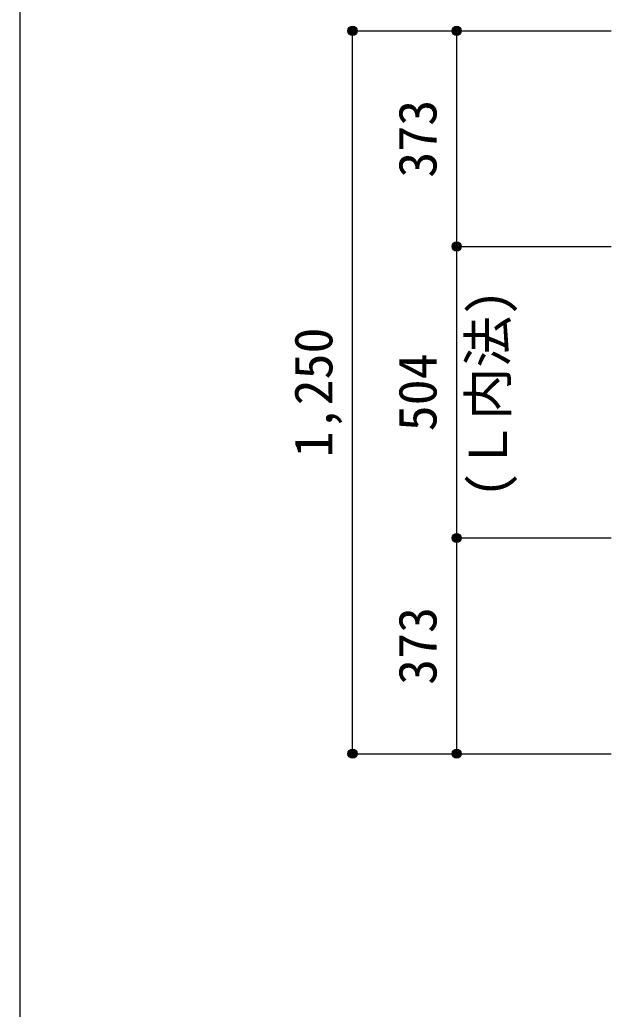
# Model space of a CAD drawing. Units: millimetres at full size, sheet at 1:30. Extents: x -5973 to 5954, y -4195 to 4201.
# Drawn here: x -5973 to -4951, y -2742 to -1031 of the extents above; entities that cross this region are included whole.
import ezdxf
from ezdxf.enums import TextEntityAlignment as Align

# ---------------------------------------------------------------- set-up
doc = ezdxf.new("R2010")
doc.units = ezdxf.units.MM
doc.header["$LTSCALE"] = 30
doc.header["$PDMODE"] = 32
doc.header["$PDSIZE"] = 15
for name, color, linetype in [('0-7_文字', 4, 'Continuous'), ('0-D_寸法', 4, 'Continuous'), ('F-0_枠', 6, 'Continuous')]:
    doc.layers.add(name, color=color, linetype=linetype)
doc.styles.add('ＭＳ ゴシック', font='')
doc.styles.get('ＭＳ ゴシック').set_extended_font_data('MS Gothic')

msp = doc.modelspace()

# ---------------------------------------------------------------- linework, layer by layer
at = {"layer": '0-D_寸法'}
for p, q in [((-5397.84, -1049.89), (-5217.84, -1049.89)), ((-5397.84, -1049.89), (-5217.84, -1049.89)), ((-5397.84, -2299.89), (-5397.84, -1049.89)), ((-5397.84, -1049.89), (-4950.8, -1049.89)), ((-5217.84, -1422.89), (-5217.84, -1049.89)), ((-5217.84, -1049.89), (-4950.8, -1049.89)), ((-5217.84, -1926.89), (-5217.84, -1422.89)), ((-5217.84, -1422.89), (-4950.8, -1422.89)), ((-5217.84, -2299.89), (-5217.84, -1926.89)), ((-5217.84, -1926.89), (-4950.8, -1926.89)), ((-5397.84, -2299.89), (-5217.84, -2299.89)), ((-5397.84, -2299.89), (-4950.8, -2299.89)), ((-5217.84, -2299.89), (-4950.8, -2299.89)), ((-5217.84, -2299.89), (-4950.8, -2299.89))]:
    msp.add_line(p, q, dxfattribs=at)
for centre, radius in [((-5397.84, -1049.89), 8), ((-5397.84, -1049.89), 7.2), ((-5397.84, -1049.89), 6.4), ((-5217.84, -1049.89), 8), ((-5217.84, -1049.89), 7.2), ((-5217.84, -1049.89), 6.4), ((-5397.84, -1049.89), 5.6), ((-5397.84, -1049.89), 4.8), ((-5397.84, -1049.89), 4), ((-5397.84, -1049.89), 3.2), ((-5397.84, -1049.89), 2.4), ((-5397.84, -1049.89), 1.6), ((-5397.84, -1049.89), 0.8), ((-5217.84, -1049.89), 5.6), ((-5217.84, -1049.89), 4.8), ((-5217.84, -1049.89), 4), ((-5217.84, -1049.89), 3.2), ((-5217.84, -1049.89), 2.4), ((-5217.84, -1049.89), 1.6), ((-5217.84, -1049.89), 0.8), ((-5217.84, -1422.89), 8), ((-5217.84, -1422.89), 7.2), ((-5217.84, -1422.89), 6.4), ((-5217.84, -1422.89), 5.6), ((-5217.84, -1422.89), 4.8), ((-5217.84, -1422.89), 4), ((-5217.84, -1422.89), 3.2), ((-5217.84, -1422.89), 2.4), ((-5217.84, -1422.89), 1.6), ((-5217.84, -1422.89), 0.8), ((-5217.84, -1926.89), 8), ((-5217.84, -1926.89), 7.2), ((-5217.84, -1926.89), 6.4), ((-5217.84, -1926.89), 5.6), ((-5217.84, -1926.89), 4.8), ((-5217.84, -1926.89), 4), ((-5217.84, -1926.89), 3.2), ((-5217.84, -1926.89), 2.4), ((-5217.84, -1926.89), 1.6), ((-5217.84, -1926.89), 0.8), ((-5397.84, -2299.89), 8), ((-5217.84, -2299.89), 8), ((-5397.84, -2299.89), 7.2), ((-5397.84, -2299.89), 6.4), ((-5397.84, -2299.89), 5.6), ((-5397.84, -2299.89), 4.8), ((-5397.84, -2299.89), 4), ((-5397.84, -2299.89), 3.2), ((-5397.84, -2299.89), 2.4), ((-5397.84, -2299.89), 1.6), ((-5397.84, -2299.89), 0.8), ((-5217.84, -2299.89), 7.2), ((-5217.84, -2299.89), 6.4), ((-5217.84, -2299.89), 5.6), ((-5217.84, -2299.89), 4.8), ((-5217.84, -2299.89), 4), ((-5217.84, -2299.89), 3.2), ((-5217.84, -2299.89), 2.4), ((-5217.84, -2299.89), 1.6), ((-5217.84, -2299.89), 0.8)]:
    msp.add_circle(centre, radius, dxfattribs=at)
at = {"layer": '0-D_寸法', "color": 7}
for p in [(-5397.84, -1049.89), (-5217.84, -1049.89), (-5217.84, -1049.89), (-5217.84, -1422.89), (-5217.84, -1422.89), (-5217.84, -1926.89), (-5217.84, -1926.89), (-5397.84, -2299.89), (-5217.84, -2299.89), (-5217.84, -2299.89)]:
    msp.add_point(p, dxfattribs=at)
at = {"layer": 'F-0_枠'}
msp.add_line((-5972.88, 4201.15), (-5972.88, -4195.24), dxfattribs=at)

# ---------------------------------------------------------------- texts
at = {"layer": '0-7_文字', "style": 'ＭＳ ゴシック'}
msp.add_text('(Ｌ内法)', height=65.98, rotation=90, dxfattribs=at).set_placement((-5111.15, -1857.38), align=Align.BOTTOM_LEFT)
at = {"layer": '0-D_寸法', "style": 'ＭＳ ゴシック'}
for s, p in [('373', (-5232.84, -1303.89)), ('1,250', (-5412.84, -1787.39)), ('504', (-5232.84, -1742.39)), ('373', (-5232.84, -2180.89))]:
    msp.add_text(s, height=65.98, rotation=90, dxfattribs=at).set_placement(p, align=Align.BOTTOM_LEFT)

doc.saveas('drawing.dxf')
